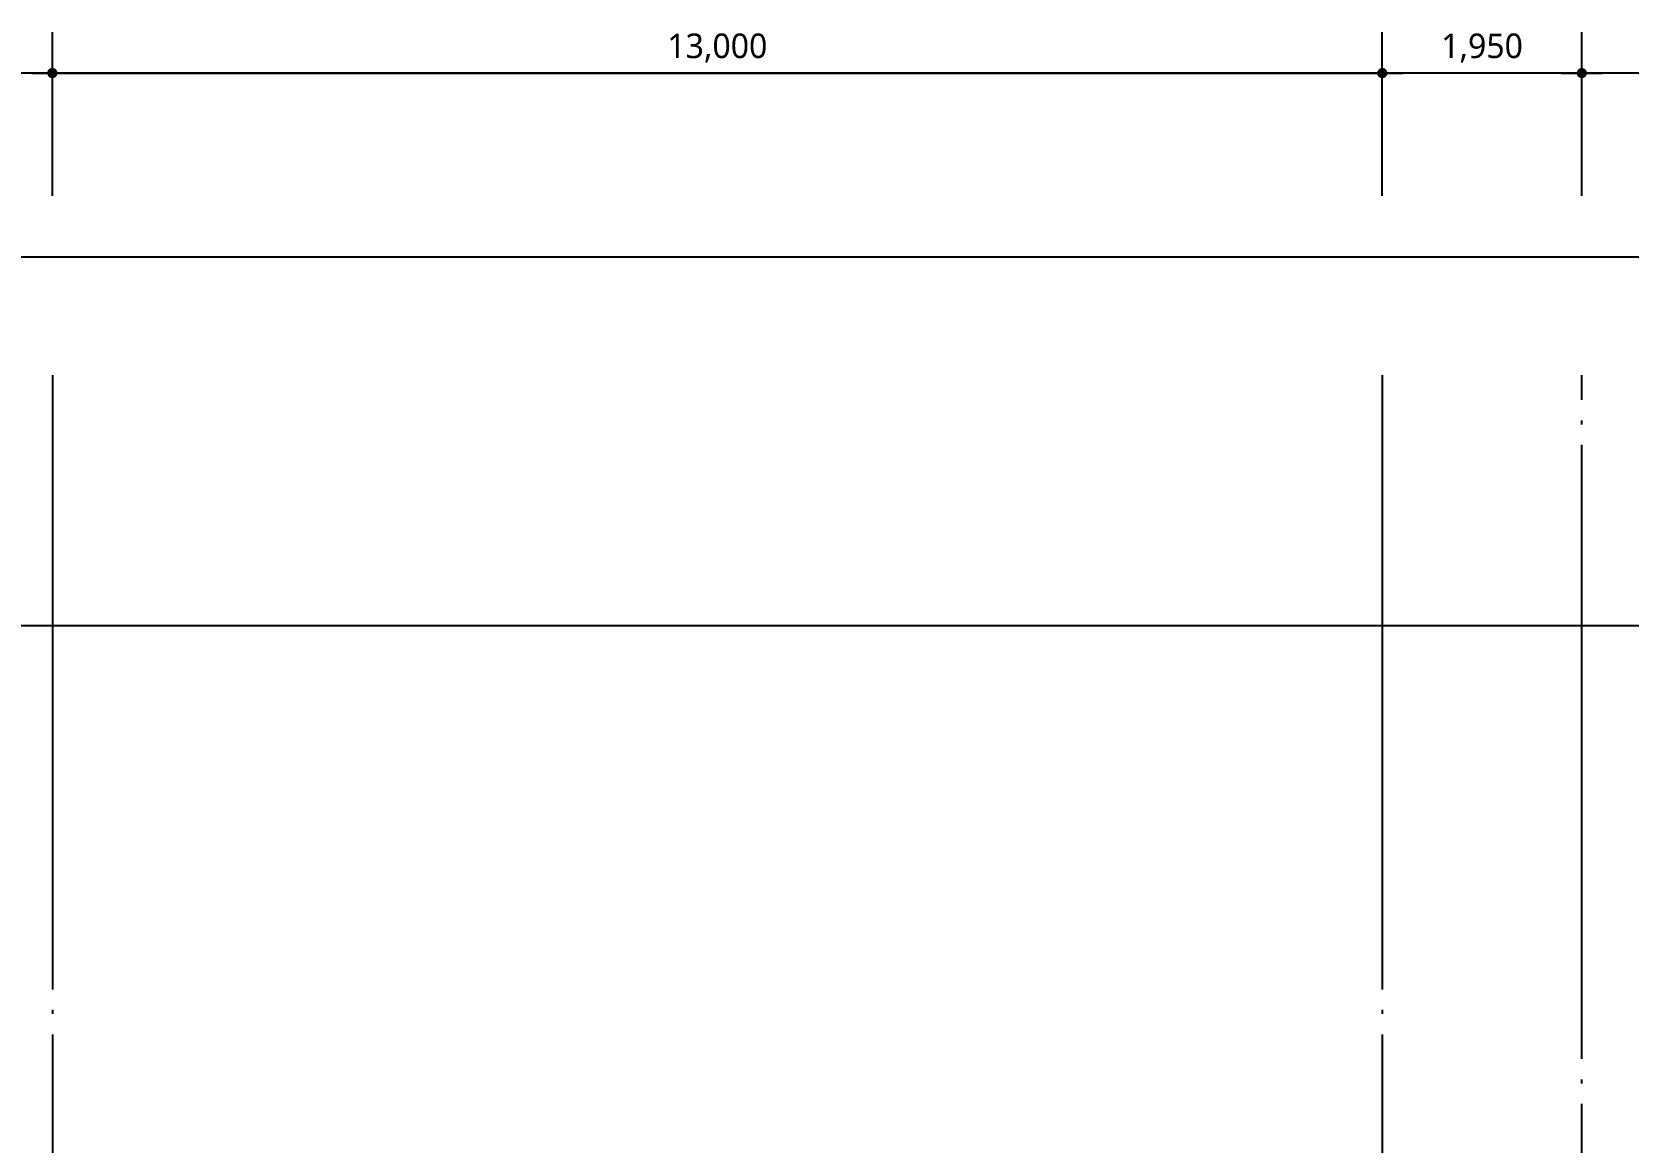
# Model space of a CAD drawing. Header units: millimetres. Extents: x 0 to 672800, y 0 to 118800.
# Drawn here: x 584192 to 599794, y 83949 to 94797 of the extents above; entities that cross this region are included whole.
import ezdxf

# ---------------------------------------------------------------- set-up
doc = ezdxf.new("R2010")
doc.units = ezdxf.units.MM
doc.header["$LTSCALE"] = 200
doc.linetypes.add('CEN-GAUN', pattern=[32.2, 30, -1, 0.2, -1])
doc.layers.get('DEFPOINTS').update_dxf_attribs({"color": 137})
doc.layers.add('CEN', color=1, linetype='CEN-GAUN')
doc.layers.add('check', color=61, linetype='Continuous', plot=False)
doc.styles.add('맑은고딕', font='malgun.ttf')
doc.dimstyles.new('CJAK', dxfattribs={"dimscale": 200, "dimtxt": 1.2, "dimasz": 0.5, "dimexe": 2, "dimexo": 3, "dimgap": 0.5, "dimtad": 1, "dimdec": 0, "dimzin": 1, "dimdsep": 46, "dimlunit": 6, "dimtxsty": '맑은고딕', "dimblk": 'CJDOT', "dimcen": 0.09, "dimdle": 1, "dimclrd": 256, "dimclre": 256, "dimclrt": 256, "dimadec": 0, "dimazin": 0, "dimtfac": 1, "dimtdec": 0, "dimtix": 1, "dimtmove": 2, "dimatfit": 3, "dimldrblk": 'CJDOT', "dimfxl": 1, "dimtolj": 1, "dimtzin": 1, "dimarcsym": 0})

# ---------------------------------------------------------------- blocks, each defined once
blk = doc.blocks.new('CJDOT')
blk.add_line((-2, 0), (2, 0))
at = {"const_width": 0.5}
blk.add_lwpolyline([(-0.25, 0, 1), (0.25, 0, 1)], format="xyb", close=True, dxfattribs=at)
blk = doc.blocks.new('*D482')
at = {"layer": 'check', "lineweight": -2, "transparency": 16777216}
for p, q in [((584392, 93195), (584392, 94795)), ((597392, 93195), (597392, 94795)), ((584492, 94395), (597292, 94395))]:
    blk.add_line(p, q, dxfattribs=at)
at = {"layer": 'DEFPOINTS', "color": 0, "transparency": 16777216}
for p in [(597392, 94395), (584392, 92595), (597392, 92595)]:
    blk.add_point(p, dxfattribs=at)
at = {"layer": 'check', "lineweight": -2, "transparency": 16777216, "xscale": 100, "yscale": 100, "zscale": 100, "rotation": 180}
blk.add_blockref('CJDOT', (584392, 94395), dxfattribs=at)
at = {"layer": 'check', "lineweight": -2, "transparency": 16777216, "xscale": 100, "yscale": 100, "zscale": 100}
blk.add_blockref('CJDOT', (597392, 94395), dxfattribs=at)
at = {"layer": 'check', "transparency": 16777216, "insert": (590892, 94640), "char_height": 240, "attachment_point": 5, "style": '맑은고딕'}
blk.add_mtext('\\A1;13,000', dxfattribs=at)
blk = doc.blocks.new('*D480')
at = {"layer": 'check', "lineweight": -2, "transparency": 16777216}
for p, q in [((597392, 93195), (597392, 94795)), ((599342, 93195), (599342, 94795)), ((599242, 94395), (597492, 94395))]:
    blk.add_line(p, q, dxfattribs=at)
at = {"layer": 'DEFPOINTS', "color": 0, "transparency": 16777216}
for p in [(597392, 94395), (597392, 92595), (599342, 92595)]:
    blk.add_point(p, dxfattribs=at)
at = {"layer": 'check', "lineweight": -2, "transparency": 16777216, "xscale": 100, "yscale": 100, "zscale": 100, "rotation": 180}
blk.add_blockref('CJDOT', (597392, 94395), dxfattribs=at)
at = {"layer": 'check', "lineweight": -2, "transparency": 16777216, "xscale": 100, "yscale": 100, "zscale": 100}
blk.add_blockref('CJDOT', (599342, 94395), dxfattribs=at)
at = {"layer": 'check', "transparency": 16777216, "insert": (598367, 94640), "char_height": 240, "attachment_point": 5, "style": '맑은고딕'}
blk.add_mtext('\\A1;1,950', dxfattribs=at)
blk = doc.blocks.new('*D481')
at = {"layer": 'check', "lineweight": -2, "transparency": 16777216}
for p, q in [((576292, 93195), (576292, 94795)), ((584392, 93195), (584392, 94795)), ((584292, 94395), (576392, 94395))]:
    blk.add_line(p, q, dxfattribs=at)
at = {"layer": 'DEFPOINTS', "color": 0, "transparency": 16777216}
for p in [(576292, 94395), (576292, 92595), (584392, 92595)]:
    blk.add_point(p, dxfattribs=at)
at = {"layer": 'check', "lineweight": -2, "transparency": 16777216, "xscale": 100, "yscale": 100, "zscale": 100, "rotation": 180}
blk.add_blockref('CJDOT', (576292, 94395), dxfattribs=at)
at = {"layer": 'check', "lineweight": -2, "transparency": 16777216, "xscale": 100, "yscale": 100, "zscale": 100}
blk.add_blockref('CJDOT', (584392, 94395), dxfattribs=at)
at = {"layer": 'check', "transparency": 16777216, "insert": (580342, 94640), "char_height": 240, "attachment_point": 5, "style": '맑은고딕'}
blk.add_mtext('\\A1;8,100', dxfattribs=at)

msp = doc.modelspace()

# ---------------------------------------------------------------- linework, layer by layer
at = {"layer": 'CEN'}
for p, q in [((584392.3, 91441.6), (584392.3, 65441.6)), ((597392.3, 91441.6), (597392.3, 65441.6)), ((599342.3, 65441.6), (599342.3, 91441.6))]:
    msp.add_line(p, q, dxfattribs=at)
at = {"layer": 'DEFPOINTS'}
for points in [[(607601.1, 58594.9), (607601.1, 94394.9), (568537.6, 94394.9), (568537.6, 58594.9)], [(605801.1, 60394.9), (605801.1, 92594.9), (570337.6, 92594.9), (570337.6, 60394.9)], [(602201.1, 65441.6), (602201.1, 88994.9), (573937.6, 88994.9), (573937.6, 65441.6)]]:
    msp.add_lwpolyline(points, close=True, dxfattribs=at)

# ---------------------------------------------------------------- dimensions: what is measured, and where the dimension line sits
at = {"layer": 'check'}
for base, p1, p2, picture, middle in [((576292.3, 94394.9), (584392.3, 92594.9), (576292.3, 92594.9), '*D481', (580342.3, 94639.7)), ((597392.3, 94394.9), (599342.3, 92594.9), (597392.3, 92594.9), '*D480', (598367.3, 94639.7))]:
    dim = msp.add_linear_dim(base=base, p1=p1, p2=p2, angle=180, dimstyle='CJAK', dxfattribs=at)
    dim.commit()
    dim.dimension.update_dxf_attribs({"geometry": picture, "text_midpoint": middle})
dim = msp.add_linear_dim(base=(597392.3, 94394.9), p1=(584392.3, 92594.9), p2=(597392.3, 92594.9), dimstyle='CJAK', dxfattribs=at)
dim.commit()
dim.dimension.update_dxf_attribs({"geometry": '*D482', "text_midpoint": (590892.3, 94639.7)})

doc.saveas('drawing.dxf')
